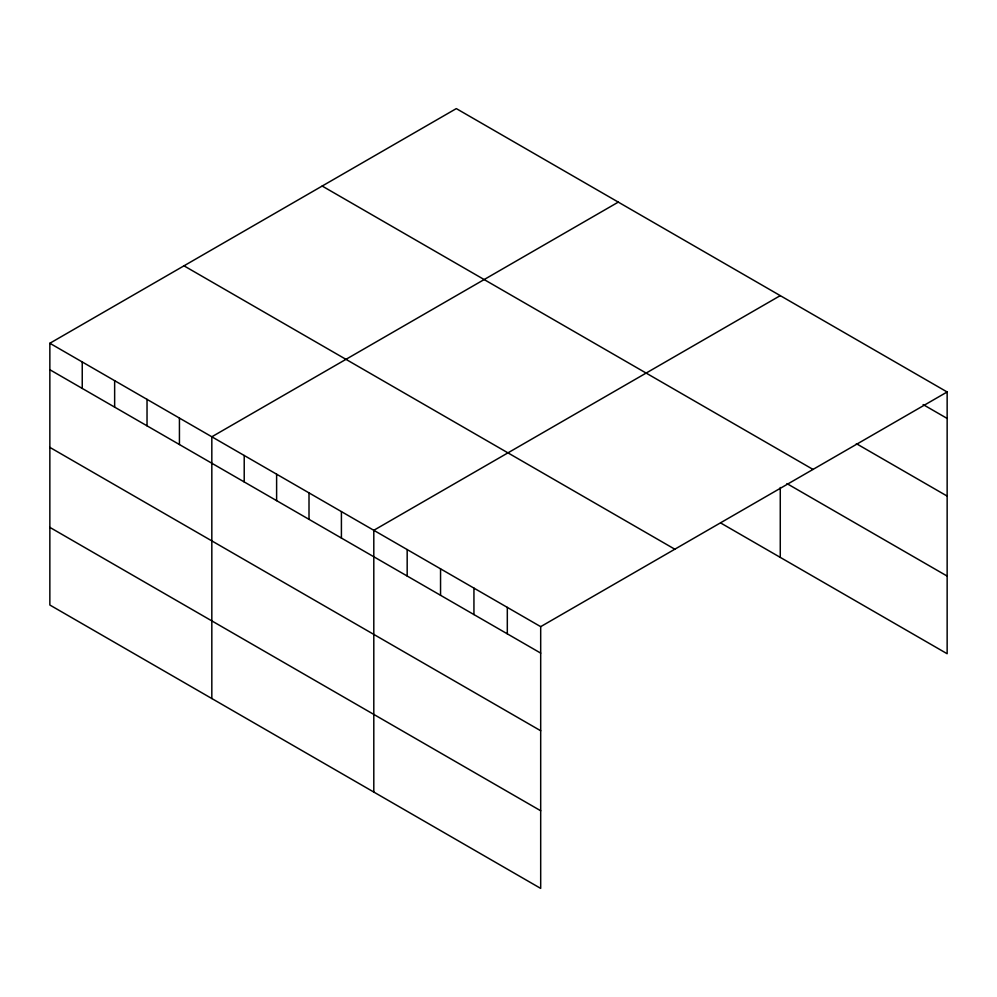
<?xml version="1.0" encoding="UTF-8"?>
<svg xmlns="http://www.w3.org/2000/svg" width="997" height="997" viewBox="0 0 997 997"><rect width="100%" height="100%" fill="white"/><g stroke="black" fill="none" stroke-linecap="round" stroke-linejoin="round"><path stroke-width="1.5" d="M49.85 343.267L540.686 626.652L540.686 888.402L49.85 605.017L49.85 343.267L456.314 108.598L947.15 391.983L947.15 653.733L720.657 522.964M618.29 202.117L211.825 436.786L211.825 698.536M780.265 295.635L373.8 530.304L373.8 792.054M540.686 626.652L947.15 391.983M923.122 404.57L947.15 418.441M856.361 443.665L947.15 496.082M322.181 186.04L813.016 469.425M786.945 483.595L947.15 576.079M183.984 265.825L674.819 549.21M49.85 369.725L540.686 653.11M49.85 447.379L540.686 730.751M49.85 527.376L540.686 810.76M780.265 487.496L780.265 557.385M507.311 607.385L507.311 633.843M473.936 588.105L473.936 614.563M440.549 568.838L440.549 595.296M407.175 549.571L407.175 576.029M341.41 511.598L341.41 538.056M309.008 492.892L309.008 519.35M276.618 474.186L276.618 500.656M244.215 455.492L244.215 481.95M179.435 418.079L179.435 444.537M147.033 399.373L147.033 425.844M114.643 380.68L114.643 407.137M82.24 361.973L82.24 388.431"/></g></svg>
